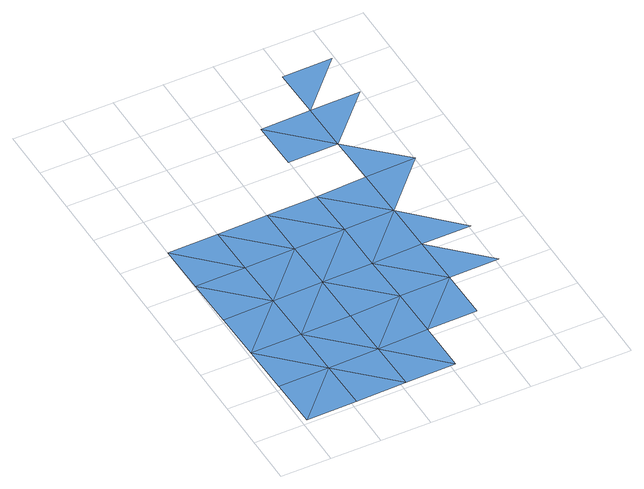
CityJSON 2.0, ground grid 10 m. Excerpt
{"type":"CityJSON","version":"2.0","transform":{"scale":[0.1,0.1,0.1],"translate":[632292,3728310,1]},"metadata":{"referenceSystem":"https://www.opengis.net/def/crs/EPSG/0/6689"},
"CityObjects":{
"waterbody1":{"type":"WaterBody","attributes":{"name":"福岡県津波浸水想定図","class":"1140","function":"2","WaterBodyTsunamiRiskAttribute.description":"1","WaterBodyTsunamiRiskAttribute.rank":"2"},"geometry":[{"type":"MultiSurface","lod":"1","boundaries":[[[0,1,2]],[[0,2,3]],[[4,1,0]],[[5,4,0]],[[6,7,8]],[[7,9,8]],[[0,3,10]],[[0,11,5]],[[12,8,9]],[[10,11,0]],[[9,13,12]],[[5,11,14]],[[7,15,9]],[[16,15,7]],[[15,13,9]],[[15,17,13]],[[18,16,14]],[[14,11,18]],[[18,11,19]],[[20,15,16]],[[21,20,16]],[[21,16,18]],[[19,22,18]],[[18,22,21]],[[22,19,23]],[[24,20,21]],[[25,24,21]],[[21,22,25]],[[26,27,28]]]}]},
"waterbody2":{"type":"WaterBody","attributes":{"name":"福岡県津波浸水想定図","class":"1140","function":"2","WaterBodyTsunamiRiskAttribute.description":"1","WaterBodyTsunamiRiskAttribute.rank":"3"},"geometry":[{"type":"MultiSurface","lod":"1","boundaries":[[[4,7,6]],[[7,4,5]],[[5,16,7]],[[29,11,10]],[[16,5,14]],[[29,19,11]],[[22,30,25]],[[31,24,25]],[[24,32,33]]]}]},
"waterbody3":{"type":"WaterBody","attributes":{"name":"福岡県津波浸水想定図","class":"1140","function":"2","WaterBodyTsunamiRiskAttribute.description":"1","WaterBodyTsunamiRiskAttribute.rank":"1"},"geometry":[{"type":"MultiSurface","lod":"1","boundaries":[[[20,17,15]],[[34,17,20]],[[24,34,20]],[[27,35,36]],[[34,24,33]],[[27,26,35]],[[32,27,33]],[[37,26,38]]]}]}
},
"vertices":[
[108,111,8],[8,109,8],[10,9,8],[110,11,8],[6,209,8],[106,211,8],[4,309,8],[104,311,8],[2,409,8],[102,411,8],[210,13,8],[208,113,8],[0,509,8],[100,511,8],[206,213,8],[202,413,8],[204,313,9],[200,513,8],[306,215,10],[308,115,10],[302,415,10],[304,315,9],[406,217,10],[408,117,10],[402,417,10],[404,317,10],[396,717,10],[398,617,10],[496,719,10],
[310,15,8],[506,219,9],[504,319,9],[500,519,11],[400,517,11],
[300,515,8],[296,715,10],[298,615,10],[394,817,10],[494,819,10]
]}
